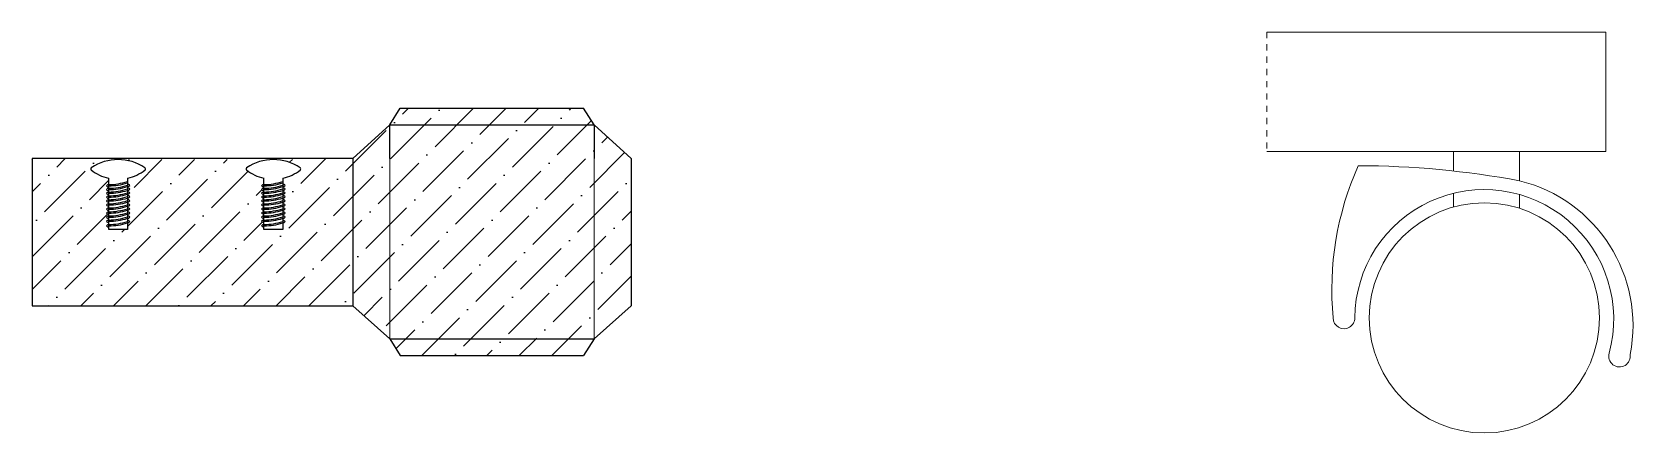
# Model space of a CAD drawing. Header units: inches. Extents: x -342 to 175, y -91 to 152.
# Drawn here: x -134.64 to -108.55, y 24.23 to 30.76 of the extents above; entities that cross this region are included whole.
import ezdxf

# ---------------------------------------------------------------- set-up
doc = ezdxf.new("R2010")
doc.units = ezdxf.units.IN
doc.header["$MEASUREMENT"] = 0
doc.linetypes.add('HIDDEN', pattern=[0.375, 0.25, -0.125])

msp = doc.modelspace()

# ---------------------------------------------------------------- hatches: boundary and pattern name
h = msp.add_hatch()
h.set_pattern_fill('ANSI36', color=256, scale=3)
h.set_pattern_definition([(45, (183.89764, 56.59784), (0.1988738, 0.72920387), [0.9375, -0.1875, 0, -0.1875])])
h.paths.add_polyline_path([(-129.40999, 28.69618), (-130.70386, 28.67976, -0.14870293), (-130.26839, 28.54732, -0.54156758), (-130.26733, 28.50965, -0.11222479), (-130.55026, 28.3755), (-130.55026, 28.2824, -0.17312761), (-130.51178, 28.25966, -0.27328115), (-130.55026, 28.23997), (-130.55026, 28.2213, -0.17312761), (-130.51178, 28.19857, -0.27328115), (-130.55026, 28.17888), (-130.55026, 28.15882, -0.17312761), (-130.51178, 28.13609, -0.27328115), (-130.55026, 28.1164), (-130.55026, 28.09633, -0.17312761), (-130.51178, 28.0736, -0.27328115), (-130.55026, 28.05391), (-130.55026, 28.03057, -0.17312761), (-130.51178, 28.00784, -0.27328115), (-130.55026, 27.98815), (-130.55026, 27.96254, -0.17312761), (-130.51178, 27.93981, -0.27328115), (-130.55026, 27.92012), (-130.55026, 27.89866, -0.17312761), (-130.51178, 27.87593, -0.27328115), (-130.55026, 27.85624), (-130.55026, 27.83202, -0.17312761), (-130.51178, 27.80929, -0.27328115), (-130.55026, 27.7896), (-130.55026, 27.76537, -0.17312761), (-130.51178, 27.74264, -0.27328115), (-130.55026, 27.72295), (-130.55026, 27.6915, -0.17312761), (-130.51178, 27.66877, -0.27328115), (-130.55026, 27.64908), (-130.55026, 27.53982), (-130.85746, 27.53982), (-130.85746, 27.57836, -0.17312761), (-130.89594, 27.60109, -0.27328115), (-130.85746, 27.62078), (-130.85746, 27.65222, -0.17312761), (-130.89594, 27.67495, -0.27328115), (-130.85746, 27.69464), (-130.85746, 27.71887, -0.17312761), (-130.89594, 27.7416, -0.27328115), (-130.85746, 27.76129), (-130.85746, 27.78552, -0.17312761), (-130.89594, 27.80825, -0.27328115), (-130.85746, 27.82794), (-130.85746, 27.84939, -0.17312761), (-130.89594, 27.87212, -0.27328115), (-130.85746, 27.89181), (-130.85746, 27.91743, -0.17312761), (-130.89594, 27.94016, -0.27328115), (-130.85746, 27.95985), (-130.85746, 27.98319, -0.17312761), (-130.89594, 28.00592, -0.27328115), (-130.85746, 28.02561), (-130.85746, 28.04567, -0.17312761), (-130.89594, 28.0684, -0.27328115), (-130.85746, 28.08809), (-130.85746, 28.10816, -0.17312761), (-130.89594, 28.13089, -0.27328115), (-130.85746, 28.15058), (-130.85746, 28.16925, -0.17312761), (-130.89594, 28.19198, -0.27328115), (-130.85746, 28.21167), (-130.85746, 28.22965, -0.17312761), (-130.89594, 28.25238, -0.27328115), (-130.85746, 28.27207), (-130.85746, 28.3755, -0.11222479), (-131.1404, 28.50965, -0.54156758), (-131.13934, 28.54732, -0.14870293), (-130.70386, 28.67976), (-133.23138, 28.67975, -0.14763642), (-132.79916, 28.54732, -0.54156758), (-132.79811, 28.50965, -0.11222479), (-133.08104, 28.3755), (-133.08104, 28.2824, -0.17312761), (-133.04256, 28.25966, -0.27328115), (-133.08104, 28.23997), (-133.08104, 28.2213, -0.17312761), (-133.04256, 28.19857, -0.27328115), (-133.08104, 28.17888), (-133.08104, 28.15882, -0.17312761), (-133.04256, 28.13609, -0.27328115), (-133.08104, 28.1164), (-133.08104, 28.09633, -0.17312761), (-133.04256, 28.0736, -0.27328115), (-133.08104, 28.05391), (-133.08104, 28.03057, -0.17312761), (-133.04256, 28.00784, -0.27328115), (-133.08104, 27.98815), (-133.08104, 27.96254, -0.17312761), (-133.04256, 27.93981, -0.27328115), (-133.08104, 27.92012), (-133.08104, 27.89866, -0.17312761), (-133.04256, 27.87593, -0.27328115), (-133.08104, 27.85624), (-133.08104, 27.83202, -0.17312761), (-133.04256, 27.80929, -0.27328115), (-133.08104, 27.7896), (-133.08104, 27.76537, -0.17312761), (-133.04256, 27.74264, -0.27328115), (-133.08104, 27.72295), (-133.08104, 27.6915, -0.17312761), (-133.04256, 27.66877, -0.27328115), (-133.08104, 27.64908), (-133.08104, 27.53982), (-133.38824, 27.53982), (-133.38824, 27.57836, -0.17312761), (-133.42672, 27.60109, -0.27328115), (-133.38824, 27.62078), (-133.38824, 27.65222, -0.17312761), (-133.42672, 27.67495, -0.27328115), (-133.38824, 27.69464), (-133.38824, 27.71887, -0.17312761), (-133.42672, 27.7416, -0.27328115), (-133.38824, 27.76129), (-133.38824, 27.78552, -0.17312761), (-133.42672, 27.80825, -0.27328115), (-133.38824, 27.82794), (-133.38824, 27.84939, -0.17312761), (-133.42672, 27.87212, -0.27328115), (-133.38824, 27.89181), (-133.38824, 27.91743, -0.17312761), (-133.42672, 27.94016, -0.27328115), (-133.38824, 27.95985), (-133.38824, 27.98319, -0.17312761), (-133.42672, 28.00592, -0.27328115), (-133.38824, 28.02561), (-133.38824, 28.04567, -0.17312761), (-133.42672, 28.0684, -0.27328115), (-133.38824, 28.08809), (-133.38824, 28.10816, -0.17312761), (-133.42672, 28.13089, -0.27328115), (-133.38824, 28.15058), (-133.38824, 28.16925, -0.17312761), (-133.42672, 28.19198, -0.27328115), (-133.38824, 28.21167), (-133.38824, 28.22965, -0.17312761), (-133.42672, 28.25238, -0.27328115), (-133.38824, 28.27207), (-133.38824, 28.3755, -0.11222479), (-133.67118, 28.50965, -0.54156758), (-133.67012, 28.54732, -0.14870293), (-133.23464, 28.67976), (-134.63804, 28.69618), (-134.63804, 26.29618), (-129.40999, 26.29618)])
h.paths.add_polyline_path([(-128.80821, 28.69618), (-128.80821, 29.24525), (-129.40999, 28.69618), (-129.40999, 26.29618), (-128.80821, 25.75885)])
h.paths.add_polyline_path([(-125.47766, 28.69618), (-125.47766, 29.24525), (-128.80821, 29.24525), (-128.80821, 28.69618), (-128.80821, 25.75885), (-125.47766, 25.75885)])
h.paths.add_polyline_path([(-124.87589, 28.69618), (-125.47766, 29.24525), (-125.47766, 28.69618), (-125.47766, 25.75885), (-124.87589, 26.29618)])
h.paths.add_polyline_path([(-125.47766, 25.75885), (-128.80821, 25.75885), (-128.63825, 25.48782), (-125.64763, 25.48782)])
h.paths.add_polyline_path([(-125.64763, 29.51628), (-128.63825, 29.51628), (-128.80821, 29.24525), (-125.47766, 29.24525)])

# ---------------------------------------------------------------- linework, layer by layer
at = {"lineweight": 5}
for p, q in [((-114.5125, 30.75781), (-108.98777, 30.75781)), ((-108.98777, 30.75781), (-108.98777, 28.81228)), ((-108.98777, 28.81228), (-114.5125, 28.81228)), ((-111.47298, 28.81228), (-111.47298, 28.49407)), ((-110.39733, 28.81228), (-110.39733, 28.33442)), ((-128.80821, 26.70416), (-128.80821, 28.69618)), ((-128.80821, 28.69618), (-128.80821, 25.75885)), ((-125.47766, 25.75885), (-125.47766, 28.69618)), ((-111.47298, 28.13043), (-111.47298, 27.90718)), ((-110.39733, 28.11155), (-110.39733, 27.88692))]:
    msp.add_line(p, q, dxfattribs=at)
at = {"linetype": 'HIDDEN', "lineweight": 5, "ltscale": 0.05}
msp.add_line((-114.5125, 30.75781), (-114.5125, 28.81228), dxfattribs=at)
for p, q in [((-128.80821, 29.24525), (-128.63825, 29.51628)), ((-125.47766, 29.24525), (-125.64763, 29.51628)), ((-129.40999, 28.69618), (-128.80821, 29.24525)), ((-128.80821, 29.24525), (-125.47766, 29.24525)), ((-124.87589, 28.69618), (-125.47766, 29.24525)), ((-129.40999, 28.69618), (-129.40999, 26.29618)), ((-124.87589, 28.69618), (-124.87589, 26.29618)), ((-129.40999, 26.29618), (-128.80821, 25.75885)), ((-124.87589, 26.29618), (-125.47766, 25.75885)), ((-128.80821, 25.75885), (-128.63825, 25.48782)), ((-128.80821, 25.75885), (-125.47766, 25.75885)), ((-125.47766, 25.75885), (-125.64763, 25.48782))]:
    msp.add_line(p, q)
for points in [[(-128.63825, 29.51628), (-125.64763, 29.51628)], [(-128.80821, 28.69618), (-128.80821, 29.24525)], [(-125.47766, 29.24525), (-125.47766, 28.69618)], [(-129.40999, 28.69618), (-134.63804, 28.69618), (-134.63804, 26.29618), (-129.40999, 26.29618)], [(-133.08104, 28.37601), (-133.08104, 27.53982), (-133.38824, 27.53982), (-133.38824, 28.37601)], [(-130.55026, 28.37601), (-130.55026, 27.53982), (-130.85746, 27.53982), (-130.85746, 28.37601)], [(-128.63825, 25.48782), (-125.64763, 25.48782)]]:
    msp.add_lwpolyline(points)
at = {"lineweight": 5}
msp.add_circle((-110.96897, 26.10119), 1.875, dxfattribs=at)
for centre, radius, start, end in [((-133.65836, 28.52814), 0.0225, 121.512889, 235.267044), ((-133.23464, 29.06492), 0.70633, 231.600837, 257.251179), ((-133.23464, 27.8976), 0.78216, 56.030367, 123.969633), ((-133.23464, 29.06492), 0.70633, 282.748821, 308.399163), ((-132.81092, 28.52814), 0.0225, 304.732956, 58.487111), ((-131.12758, 28.52814), 0.0225, 121.512889, 235.267044), ((-130.70386, 29.06492), 0.70633, 231.600837, 257.251179), ((-130.70386, 27.8976), 0.78216, 56.030367, 123.969633), ((-130.70386, 29.06492), 0.70633, 282.748821, 308.399163), ((-130.28015, 28.52814), 0.0225, 304.732956, 58.487111), ((-133.39082, 28.22965), 0.0425, 86.527581, 147.666191), ((-133.37564, 28.29492), 0.06647, 219.787118, 259.075599), ((-133.39082, 28.16925), 0.0425, 86.527581, 147.666191), ((-133.37564, 28.23452), 0.06647, 219.787118, 259.075599), ((-133.41081, 29.36124), 1.0894, 271.186823, 287.620001), ((-133.38168, 29.21755), 0.96519, 269.61062, 288.14866), ((-133.41081, 29.30084), 1.0894, 271.186823, 287.620001), ((-133.38168, 29.15715), 0.96519, 269.61062, 288.14866), ((-133.41081, 29.23974), 1.0894, 271.186823, 287.620001), ((-133.38168, 29.09605), 0.96519, 269.61062, 288.14866), ((-133.09364, 28.21713), 0.06647, 39.787118, 79.075599), ((-133.07847, 28.2824), 0.0425, 266.527581, 327.666191), ((-133.09364, 28.15603), 0.06647, 39.787118, 79.075599), ((-133.07847, 28.2213), 0.0425, 266.527581, 327.666191), ((-130.86004, 28.22965), 0.0425, 86.527581, 147.666191), ((-130.84486, 28.29492), 0.06647, 219.787118, 259.075599), ((-130.86004, 28.16925), 0.0425, 86.527581, 147.666191), ((-130.84486, 28.23452), 0.06647, 219.787118, 259.075599), ((-130.88003, 29.36124), 1.0894, 271.186823, 287.620001), ((-130.8509, 29.21755), 0.96519, 269.61062, 288.14866), ((-130.88003, 29.30084), 1.0894, 271.186823, 287.620001), ((-130.8509, 29.15715), 0.96519, 269.61062, 288.14866), ((-130.88003, 29.23974), 1.0894, 271.186823, 287.620001), ((-130.8509, 29.09605), 0.96519, 269.61062, 288.14866), ((-130.56286, 28.21713), 0.06647, 39.787118, 79.075599), ((-130.54769, 28.2824), 0.0425, 266.527581, 327.666191), ((-130.56286, 28.15603), 0.06647, 39.787118, 79.075599), ((-130.54769, 28.2213), 0.0425, 266.527581, 327.666191), ((-133.39082, 28.10816), 0.0425, 86.527581, 147.666191), ((-133.37564, 28.17343), 0.06647, 219.787118, 259.075599), ((-133.39082, 28.04567), 0.0425, 86.527581, 147.666191), ((-133.37564, 28.11094), 0.06647, 219.787118, 259.075599), ((-133.39082, 27.98319), 0.0425, 86.527581, 147.666191), ((-133.37564, 28.04846), 0.06647, 219.787118, 259.075599), ((-133.39082, 27.91743), 0.0425, 86.527581, 147.666191), ((-133.37564, 27.9827), 0.06647, 219.787118, 259.075599), ((-133.41081, 29.17726), 1.0894, 271.186823, 287.620001), ((-133.38168, 29.03357), 0.96519, 269.61062, 288.14866), ((-133.41081, 29.11478), 1.0894, 271.186823, 287.620001), ((-133.38168, 28.97109), 0.96519, 269.61062, 288.14866), ((-133.41081, 29.04902), 1.0894, 271.186823, 287.620001), ((-133.38168, 28.90533), 0.96519, 269.61062, 288.14866), ((-133.41081, 28.98098), 1.0894, 271.186823, 287.620001), ((-133.38168, 28.83729), 0.96519, 269.61062, 288.14866), ((-133.09364, 28.09355), 0.06647, 39.787118, 79.075599), ((-133.07847, 28.15882), 0.0425, 266.527581, 327.666191), ((-133.09364, 28.03106), 0.06647, 39.787118, 79.075599), ((-133.07847, 28.09633), 0.0425, 266.527581, 327.666191), ((-133.09364, 27.9653), 0.06647, 39.787118, 79.075599), ((-133.07847, 28.03057), 0.0425, 266.527581, 327.666191), ((-133.09364, 27.89727), 0.06647, 39.787118, 79.075599), ((-133.07847, 27.96254), 0.0425, 266.527581, 327.666191), ((-130.86004, 28.10816), 0.0425, 86.527581, 147.666191), ((-130.84486, 28.17343), 0.06647, 219.787118, 259.075599), ((-130.86004, 28.04567), 0.0425, 86.527581, 147.666191), ((-130.84486, 28.11094), 0.06647, 219.787118, 259.075599), ((-130.86004, 27.98319), 0.0425, 86.527581, 147.666191), ((-130.84486, 28.04846), 0.06647, 219.787118, 259.075599), ((-130.86004, 27.91743), 0.0425, 86.527581, 147.666191), ((-130.84486, 27.9827), 0.06647, 219.787118, 259.075599), ((-130.88003, 29.17726), 1.0894, 271.186823, 287.620001), ((-130.8509, 29.03357), 0.96519, 269.61062, 288.14866), ((-130.88003, 29.11478), 1.0894, 271.186823, 287.620001), ((-130.8509, 28.97109), 0.96519, 269.61062, 288.14866), ((-130.88003, 29.04902), 1.0894, 271.186823, 287.620001), ((-130.8509, 28.90533), 0.96519, 269.61062, 288.14866), ((-130.88003, 28.98098), 1.0894, 271.186823, 287.620001), ((-130.8509, 28.83729), 0.96519, 269.61062, 288.14866), ((-130.56286, 28.09355), 0.06647, 39.787118, 79.075599), ((-130.54769, 28.15882), 0.0425, 266.527581, 327.666191), ((-130.56286, 28.03106), 0.06647, 39.787118, 79.075599), ((-130.54769, 28.09633), 0.0425, 266.527581, 327.666191), ((-130.56286, 27.9653), 0.06647, 39.787118, 79.075599), ((-130.54769, 28.03057), 0.0425, 266.527581, 327.666191), ((-130.56286, 27.89727), 0.06647, 39.787118, 79.075599), ((-130.54769, 27.96254), 0.0425, 266.527581, 327.666191), ((-133.39082, 27.84939), 0.0425, 86.527581, 147.666191), ((-133.37564, 27.91466), 0.06647, 219.787118, 259.075599), ((-133.39082, 27.78552), 0.0425, 86.527581, 147.666191), ((-133.37564, 27.85079), 0.06647, 219.787118, 259.075599), ((-133.39082, 27.71887), 0.0425, 86.527581, 147.666191), ((-133.37564, 27.78414), 0.06647, 219.787118, 259.075599), ((-133.39082, 27.65222), 0.0425, 86.527581, 147.666191), ((-133.37564, 27.71749), 0.06647, 219.787118, 259.075599), ((-133.41081, 28.91711), 1.0894, 271.186823, 287.620001), ((-133.38168, 28.77342), 0.96519, 269.61062, 288.14866), ((-133.41081, 28.85046), 1.0894, 271.186823, 287.620001), ((-133.38168, 28.70677), 0.96519, 269.61062, 288.14866), ((-133.41081, 28.78381), 1.0894, 271.186823, 287.620001), ((-133.38168, 28.64012), 0.96519, 269.61062, 288.14866), ((-133.41081, 28.70994), 1.0894, 271.186823, 287.620001), ((-133.09364, 27.8334), 0.06647, 39.787118, 79.075599), ((-133.07847, 27.89866), 0.0425, 266.527581, 327.666191), ((-133.09364, 27.76675), 0.06647, 39.787118, 79.075599), ((-133.07847, 27.83202), 0.0425, 266.527581, 327.666191), ((-133.09364, 27.7001), 0.06647, 39.787118, 79.075599), ((-133.07847, 27.76537), 0.0425, 266.527581, 327.666191), ((-133.09364, 27.62623), 0.06647, 39.787118, 79.075599), ((-133.07847, 27.6915), 0.0425, 266.527581, 327.666191), ((-130.86004, 27.84939), 0.0425, 86.527581, 147.666191), ((-130.84486, 27.91466), 0.06647, 219.787118, 259.075599), ((-130.86004, 27.78552), 0.0425, 86.527581, 147.666191), ((-130.84486, 27.85079), 0.06647, 219.787118, 259.075599), ((-130.86004, 27.71887), 0.0425, 86.527581, 147.666191), ((-130.84486, 27.78414), 0.06647, 219.787118, 259.075599), ((-130.86004, 27.65222), 0.0425, 86.527581, 147.666191), ((-130.84486, 27.71749), 0.06647, 219.787118, 259.075599), ((-130.88003, 28.91711), 1.0894, 271.186823, 287.620001), ((-130.8509, 28.77342), 0.96519, 269.61062, 288.14866), ((-130.88003, 28.85046), 1.0894, 271.186823, 287.620001), ((-130.8509, 28.70677), 0.96519, 269.61062, 288.14866), ((-130.88003, 28.78381), 1.0894, 271.186823, 287.620001), ((-130.8509, 28.64012), 0.96519, 269.61062, 288.14866), ((-130.88003, 28.70994), 1.0894, 271.186823, 287.620001), ((-130.56286, 27.8334), 0.06647, 39.787118, 79.075599), ((-130.54769, 27.89866), 0.0425, 266.527581, 327.666191), ((-130.56286, 27.76675), 0.06647, 39.787118, 79.075599), ((-130.54769, 27.83202), 0.0425, 266.527581, 327.666191), ((-130.56286, 27.7001), 0.06647, 39.787118, 79.075599), ((-130.54769, 27.76537), 0.0425, 266.527581, 327.666191), ((-130.56286, 27.62623), 0.06647, 39.787118, 79.075599), ((-130.54769, 27.6915), 0.0425, 266.527581, 327.666191), ((-133.39082, 27.57836), 0.0425, 86.527581, 147.666191), ((-133.37564, 27.64363), 0.06647, 219.787118, 259.075599), ((-133.38168, 28.56625), 0.96519, 269.61062, 288.14866), ((-130.86004, 27.57836), 0.0425, 86.527581, 147.666191), ((-130.84486, 27.64363), 0.06647, 219.787118, 259.075599), ((-130.8509, 28.56625), 0.96519, 269.61062, 288.14866)]:
    msp.add_arc(centre, radius, start, end)
for centre, radius, start, end in [((-108.51437, 26.56301), 4.93999, 155.895331, 185.382298), ((-113.05072, 14.14604), 14.43452, 79.399864, 89.892319), ((-110.97096, 26.08097), 2.11005, 344.767616, 179.451041), ((-110.97212, 25.97821), 2.42556, 348.798316, 76.292267), ((-113.25674, 26.09963), 0.17584, 180, 0.505762), ((-108.76614, 25.4777), 0.17584, 163.858781, 9.595058)]:
    msp.add_arc(centre, radius, start, end, dxfattribs=at)

doc.saveas('drawing.dxf')
